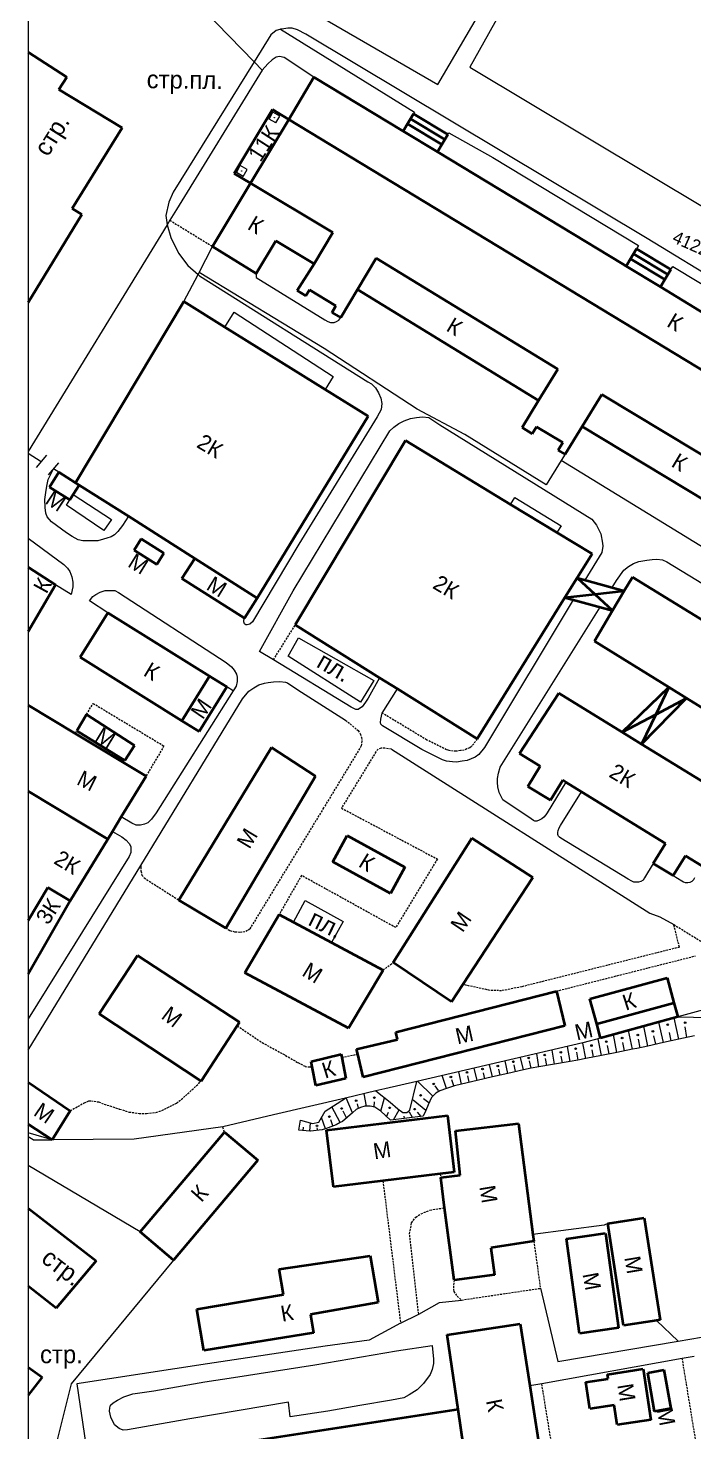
# Model space of a CAD drawing. Extents: x 1000 to 4000, y -5000 to -1000.
# Drawn here: x 2000 to 2168, y -1541.1 to -1187.3 of the extents above; entities that cross this region are included whole.
import ezdxf
from ezdxf.enums import TextEntityAlignment as Align

# ---------------------------------------------------------------- set-up
doc = ezdxf.new("R2010")
doc.units = 0
doc.header["$MEASUREMENT"] = 0
doc.linetypes.add('DASHED', pattern=[0.75, 0.5, -0.25])
for name, color, linetype in [('1', 7, 'CONTINUOUS'), ('11', 7, 'CONTINUOUS'), ('13', 7, 'CONTINUOUS'), ('17', 7, 'CONTINUOUS'), ('2', 7, 'CONTINUOUS'), ('24', 7, 'CONTINUOUS'), ('37', 7, 'CONTINUOUS'), ('40', 7, 'CONTINUOUS'), ('6', 7, 'CONTINUOUS'), ('7', 7, 'CONTINUOUS'), ('CONSTRUCTION_CLASS', 7, 'CONTINUOUS')]:
    doc.layers.add(name, color=color, linetype=linetype)
doc.styles.get("Standard").update_dxf_attribs({"font": 'txt', "height": 0.2})

msp = doc.modelspace()

# ---------------------------------------------------------------- linework, layer by layer
at = {"layer": '1', "color": 253, "linetype": 'Continuous', "lineweight": 0}
msp.add_line((2000, -1000), (2000, -2000), dxfattribs=at)
at = {"layer": '11', "color": 253, "linetype": 'Continuous', "lineweight": 0}
for p, q in [((2039.45, -1177.71), (2057.03, -1195.76)), ((2057.03, -1195.76), (2059.05, -1197.84)), ((2059.05, -1197.84), (2037.46, -1232.98)), ((2037.46, -1232.98), (2035.79, -1235.7)), ((2035.09, -1236.85), (2000, -1293.97)), ((2035.79, -1235.7), (2035.09, -1236.85)), ((2043.16, -1248.88), (2046.57, -1242.32)), ((2042.9, -1249.38), (2043.16, -1248.88)), ((2074.71, -1268), (2043.16, -1248.88)), ((2039.34, -1256.22), (2042.9, -1249.38)), ((2098.14, -1283.35), (2074.71, -1268)), ((2110.22, -1289.71), (2098.14, -1283.35)), ((2130.7, -1302.39), (2110.22, -1289.71)), ((2000, -1294.44), (2003.34, -1296.5)), ((2004.62, -1294.96), (2002.06, -1298.03)), ((2135.51, -1294.68), (2134.53, -1296.26)), ((2007.66, -1296.82), (2005.1, -1299.9)), ((2007.74, -1299.2), (2006.38, -1298.36)), ((2134.53, -1296.26), (2130.7, -1302.39)), ((2175.6, -1433.32), (2163.94, -1436.52)), ((2140.01, -1443.08), (2098.12, -1452.77)), ((2144.45, -1441.86), (2140.01, -1443.08)), ((2098.12, -1452.77), (2090.03, -1454.64)), ((2080.09, -1456.97), (2061.93, -1461.22)), ((2087.76, -1455.17), (2080.09, -1456.97)), ((2090.03, -1454.64), (2087.76, -1455.17)), ((2061.93, -1461.22), (2049.13, -1464.26)), ((2049.13, -1464.26), (2026.81, -1467.36)), ((2006.11, -1467.5), (2000, -1465.71)), ((2026.81, -1467.36), (2006.11, -1467.5)), ((2145.39, -1488.99), (2127.38, -1491.35)), ((2146.24, -1488.59), (2145.39, -1488.99)), ((2036.69, -1497.8), (2010.84, -1528.99)), ((2010.84, -1528.99), (2005.91, -1548.88))]:
    msp.add_line(p, q, dxfattribs=at)
msp.add_point((2080.09, -1456.97), dxfattribs=at)
at = {"layer": '13', "color": 253, "linetype": 'Continuous', "lineweight": 40}
for p, q in [((2000, -1193.35), (2009.75, -1199.66)), ((2009.75, -1199.66), (2007.79, -1202.76)), ((2007.79, -1202.76), (2023.71, -1212.44)), ((2065.76, -1210.29), (2072.14, -1199.65)), ((2072.14, -1199.65), (2094.62, -1213.24)), ((2052.02, -1223.91), (2061.66, -1207.83)), ((2061.66, -1207.83), (2065.76, -1210.29)), ((2095.73, -1211.4), (2096.49, -1210.15)), ((2096.49, -1210.15), (2097.24, -1208.9)), ((2096.49, -1210.15), (2105.13, -1215.37)), ((2097.24, -1208.9), (2105.88, -1214.12)), ((2023.71, -1212.44), (2011.17, -1232.72)), ((2056.12, -1226.37), (2065.76, -1210.29)), ((2065.76, -1210.29), (2400.22, -1412.92)), ((2094.62, -1213.24), (2095.73, -1211.4)), ((2094.62, -1213.24), (2103.26, -1218.46)), ((2095.73, -1211.4), (2104.38, -1216.62)), ((2104.38, -1216.62), (2103.26, -1218.46)), ((2105.13, -1215.37), (2104.38, -1216.62)), ((2105.88, -1214.12), (2105.13, -1215.37)), ((2103.26, -1218.46), (2149.95, -1246.66)), ((2056.12, -1226.37), (2052.02, -1223.91)), ((2046.57, -1242.32), (2056.12, -1226.37)), ((2056.12, -1226.37), (2076.89, -1238.81)), ((2013.59, -1234.24), (2000, -1256.42)), ((2011.17, -1232.72), (2013.59, -1234.24)), ((2062.51, -1240.87), (2057.58, -1249.11)), ((2072.15, -1246.71), (2062.51, -1240.87)), ((2076.89, -1238.81), (2072.15, -1246.71)), ((2057.58, -1249.11), (2046.57, -1242.32)), ((2083.12, -1253.14), (2087.84, -1245.26)), ((2087.84, -1245.26), (2133.62, -1273.28)), ((2150.92, -1247.25), (2152.03, -1245.41)), ((2152.03, -1245.41), (2152.79, -1244.17)), ((2152.03, -1245.41), (2160.68, -1250.64)), ((2152.79, -1244.17), (2153.54, -1242.92)), ((2152.79, -1244.17), (2161.43, -1249.39)), ((2153.54, -1242.92), (2162.18, -1248.14)), ((2067.93, -1253.45), (2072.15, -1246.71)), ((2149.95, -1246.66), (2150.92, -1247.25)), ((2150.92, -1247.25), (2159.54, -1252.52)), ((2162.18, -1248.14), (2161.43, -1249.39)), ((2160.68, -1250.64), (2159.54, -1252.52)), ((2159.54, -1252.52), (2209.55, -1283.07)), ((2161.43, -1249.39), (2160.68, -1250.64)), ((2070.11, -1254.75), (2067.93, -1253.45)), ((2071.03, -1253.27), (2070.11, -1254.75)), ((2077.64, -1257.3), (2071.03, -1253.27)), ((2083.12, -1253.14), (2078.88, -1260.26)), ((2128.82, -1281.12), (2083.12, -1253.14)), ((2011.96, -1301.87), (2039.34, -1256.22)), ((2039.34, -1256.22), (2049.66, -1262.62)), ((2076.7, -1258.95), (2077.64, -1257.3)), ((2078.88, -1260.26), (2076.7, -1258.95)), ((2049.66, -1262.62), (2075, -1278.33)), ((2133.62, -1273.28), (2128.82, -1281.12)), ((2075, -1278.33), (2085.85, -1285.05)), ((2139.81, -1287.69), (2144.75, -1279.6)), ((2144.75, -1279.6), (2190.53, -1307.22)), ((2124.66, -1287.91), (2128.82, -1281.12)), ((2085.85, -1285.05), (2057.81, -1330.93)), ((2127.19, -1289.52), (2124.66, -1287.91)), ((2128.28, -1287.78), (2127.19, -1289.52)), ((2134.91, -1291.71), (2128.28, -1287.78)), ((2139.81, -1287.69), (2135.51, -1294.68)), ((2185.63, -1315.34), (2139.81, -1287.69)), ((2067.43, -1337.71), (2095.25, -1291.22)), ((2095.25, -1291.22), (2121.76, -1307.32)), ((2133.78, -1293.65), (2134.91, -1291.71)), ((2135.51, -1294.68), (2133.78, -1293.65)), ((2005.37, -1302.95), (2007.74, -1299.2)), ((2007.74, -1299.2), (2011.96, -1301.87)), ((2012.91, -1302.47), (2011.96, -1301.87)), ((2010.53, -1306.22), (2005.37, -1302.95)), ((2011.41, -1304.84), (2010.53, -1306.22)), ((2012.91, -1302.47), (2011.41, -1304.84)), ((2025.32, -1310.34), (2012.91, -1302.47)), ((2121.76, -1307.32), (2133.43, -1314.41)), ((2042.05, -1320.94), (2025.32, -1310.34)), ((2026.74, -1318.9), (2028.57, -1316.01)), ((2028.57, -1316.01), (2034.28, -1319.62)), ((2133.43, -1314.41), (2142.29, -1319.79)), ((2032.45, -1322.51), (2026.74, -1318.9)), ((2034.28, -1319.62), (2032.45, -1322.51)), ((2142.29, -1319.79), (2138.5, -1325.88)), ((2000, -1323.14), (2006.91, -1327.58)), ((2042.05, -1320.94), (2038.82, -1326.04)), ((2057.81, -1330.93), (2042.05, -1320.94)), ((2038.82, -1326.04), (2054.57, -1336.04)), ((2138.5, -1325.88), (2135.45, -1330.8)), ((2138.5, -1325.88), (2142.96, -1329.95)), ((2138.5, -1325.88), (2150.4, -1329.11)), ((2150.4, -1329.11), (2152.46, -1325.64)), ((2152.46, -1325.64), (2189.69, -1348.57)), ((2006.91, -1327.58), (2000, -1339.36)), ((2135.45, -1330.8), (2142.96, -1329.95)), ((2142.96, -1329.95), (2150.4, -1329.11)), ((2142.96, -1329.95), (2147.47, -1334.06)), ((2147.47, -1334.06), (2150.4, -1329.11)), ((2054.57, -1336.04), (2057.81, -1330.93)), ((2135.45, -1330.8), (2113.27, -1366.46)), ((2135.45, -1330.8), (2147.47, -1334.06)), ((2142.89, -1341.81), (2147.47, -1334.06)), ((2013.17, -1345.87), (2020.17, -1334.65)), ((2020.17, -1334.65), (2045.82, -1350.64)), ((2088.63, -1351.01), (2067.43, -1337.71)), ((2161.66, -1353.42), (2142.89, -1341.81)), ((2038.82, -1361.87), (2013.17, -1345.87)), ((2045.82, -1350.64), (2038.82, -1361.87)), ((2050.18, -1353.36), (2045.82, -1350.64)), ((2093.18, -1353.86), (2088.63, -1351.01)), ((2043.18, -1364.58), (2050.18, -1353.36)), ((2113.27, -1366.46), (2093.18, -1353.86)), ((2123.98, -1370.13), (2133.9, -1354.89)), ((2133.9, -1354.89), (2149.92, -1364.73)), ((2149.92, -1364.73), (2161.66, -1353.42)), ((2161.66, -1353.42), (2158.41, -1360.25)), ((2166.1, -1356.17), (2161.66, -1353.42)), ((2011.92, -1365.07), (2000, -1357.9)), ((2154.8, -1367.73), (2166.1, -1356.17)), ((2158.41, -1360.25), (2166.1, -1356.17)), ((2188.94, -1370.3), (2166.1, -1356.17)), ((2012.33, -1364.4), (2014.74, -1360.27)), ((2014.74, -1360.27), (2026.87, -1368.12)), ((2043.18, -1364.58), (2038.82, -1361.87)), ((2149.92, -1364.73), (2158.41, -1360.25)), ((2158.41, -1360.25), (2154.8, -1367.73)), ((2029.78, -1375.81), (2011.92, -1365.07)), ((2024.41, -1371.92), (2012.33, -1364.4)), ((2149.92, -1364.73), (2154.8, -1367.73)), ((2026.87, -1368.12), (2024.41, -1371.92)), ((2038.06, -1407.09), (2061.42, -1368.64)), ((2061.42, -1368.64), (2072.53, -1375.81)), ((2154.8, -1367.73), (2179.58, -1382.95)), ((2129.2, -1373.33), (2123.98, -1370.13)), ((2023.51, -1386.11), (2029.78, -1375.81)), ((2072.53, -1375.81), (2049.88, -1414.14)), ((2126.07, -1378.4), (2129.2, -1373.33)), ((2020.1, -1391.72), (2000, -1379.62)), ((2131.78, -1381.91), (2126.07, -1378.4)), ((2134.9, -1376.85), (2131.78, -1381.91)), ((2135.68, -1377.33), (2134.9, -1376.85)), ((2139.62, -1379.75), (2135.68, -1377.33)), ((2160.83, -1392.8), (2139.62, -1379.75)), ((2021.29, -1389.76), (2023.51, -1386.11)), ((2020.1, -1391.72), (2021.29, -1389.76)), ((2010.62, -1407.3), (2020.1, -1391.72)), ((2076.9, -1397.39), (2080.51, -1390.82)), ((2080.51, -1390.82), (2095.06, -1398.8)), ((2092.09, -1422.79), (2111.98, -1391.44)), ((2111.98, -1391.44), (2127.35, -1401.38)), ((2157.74, -1397.82), (2160.83, -1392.8)), ((2091.45, -1405.38), (2076.9, -1397.39)), ((2165.85, -1395.89), (2162.76, -1400.91)), ((2170.03, -1398.46), (2165.85, -1395.89)), ((2095.06, -1398.8), (2091.45, -1405.38)), ((2162.76, -1400.91), (2157.74, -1397.82)), ((2004.98, -1403.91), (2000, -1412.19)), ((2004.98, -1403.91), (2010.62, -1407.3)), ((2127.35, -1401.38), (2109.66, -1428.36)), ((2010.62, -1407.3), (2000, -1425.77)), ((2049.88, -1414.14), (2038.06, -1407.09)), ((2054.7, -1425.4), (2063.37, -1410.67)), ((2063.37, -1410.67), (2066.98, -1412.61)), ((2066.98, -1412.61), (2076.59, -1417.78)), ((2076.59, -1417.78), (2089.57, -1424.75)), ((2017.92, -1435.71), (2027.63, -1421.02)), ((2027.63, -1421.02), (2053.38, -1437.85)), ((2080.82, -1439.37), (2054.7, -1425.4)), ((2089.57, -1424.75), (2080.82, -1439.37)), ((2106.83, -1432.68), (2092.09, -1422.79)), ((2109.66, -1428.36), (2106.83, -1432.68)), ((2141.74, -1431.99), (2161.23, -1426.65)), ((2161.23, -1426.65), (2162.95, -1432.93)), ((2092.77, -1440.37), (2133.31, -1430.01)), ((2133.31, -1430.01), (2135.4, -1438.79)), ((2143.46, -1438.27), (2141.74, -1431.99)), ((2143.46, -1438.27), (2162.95, -1432.93)), ((2162.95, -1432.93), (2163.94, -1436.52)), ((2043.66, -1452.72), (2017.92, -1435.71)), ((2163.94, -1436.52), (2144.45, -1441.86)), ((2052.78, -1438.76), (2043.66, -1452.72)), ((2053.38, -1437.85), (2052.78, -1438.76)), ((2135.4, -1438.79), (2084.57, -1451.74)), ((2144.45, -1441.86), (2143.46, -1438.27)), ((2082.9, -1444.67), (2093.19, -1442.21)), ((2093.19, -1442.21), (2092.77, -1440.37)), ((2071.39, -1447.74), (2078.99, -1445.92)), ((2078.99, -1445.92), (2079.14, -1446.72)), ((2079.14, -1446.72), (2080.2, -1452.04)), ((2083.2, -1445.91), (2082.9, -1444.67)), ((2084.57, -1451.74), (2083.2, -1445.91)), ((2071.68, -1449.13), (2071.39, -1447.74)), ((2072.64, -1453.82), (2071.68, -1449.13)), ((2000, -1452.99), (2010.63, -1460.16)), ((2080.2, -1452.04), (2072.64, -1453.82)), ((2010.63, -1460.16), (2006.11, -1467.5)), ((2075.3, -1465.06), (2105.79, -1461.34)), ((2105.79, -1461.34), (2107.54, -1475.68)), ((2006.11, -1467.5), (2000, -1463.55)), ((2107.82, -1465.26), (2123.71, -1463.37)), ((2123.71, -1463.37), (2127.38, -1491.35)), ((2028.28, -1490.69), (2049.53, -1465.54)), ((2049.53, -1465.54), (2057.94, -1472.64)), ((2077.05, -1479.39), (2075.3, -1465.06)), ((2109.06, -1476.37), (2107.82, -1465.26)), ((2057.94, -1472.64), (2036.69, -1497.8)), ((2089.53, -1477.87), (2077.05, -1479.39)), ((2104, -1476.11), (2089.53, -1477.87)), ((2107.54, -1475.68), (2104, -1476.11)), ((2104.11, -1477.02), (2109.06, -1476.37)), ((2105.1, -1484.61), (2104.11, -1477.02)), ((2107.5, -1502.9), (2105.1, -1484.61)), ((2146.24, -1488.59), (2155.45, -1487.17)), ((2150.23, -1514.32), (2146.24, -1488.59)), ((2155.45, -1487.17), (2159.46, -1512.88)), ((2036.69, -1497.8), (2028.28, -1490.69)), ((2127.6, -1493.04), (2116.77, -1494.69)), ((2127.38, -1491.35), (2127.6, -1493.04)), ((2135.83, -1492.43), (2145.66, -1491.06)), ((2139.16, -1516.3), (2135.83, -1492.43)), ((2145.66, -1491.06), (2149, -1514.93)), ((2063.35, -1500.07), (2086.32, -1496.71)), ((2086.32, -1496.71), (2088.35, -1508.53)), ((2116.77, -1494.69), (2117.69, -1501.56)), ((2064.48, -1506.5), (2063.35, -1500.07)), ((2117.69, -1501.56), (2107.5, -1502.9)), ((2042.61, -1510.19), (2064.48, -1506.5)), ((2044.36, -1520.61), (2042.61, -1510.19)), ((2088.35, -1508.53), (2071.22, -1511.53)), ((2071.22, -1511.53), (2072.03, -1516.17)), ((2105.77, -1516.63), (2124.12, -1513.88)), ((2124.12, -1513.88), (2126.56, -1529.46)), ((2158.55, -1513.02), (2150.23, -1514.32)), ((2159.46, -1512.88), (2158.55, -1513.02)), ((2072.03, -1516.17), (2044.36, -1520.61)), ((2108.53, -1535.52), (2105.77, -1516.63)), ((2149, -1514.93), (2139.16, -1516.3)), ((2140.75, -1528.59), (2146.34, -1527.74)), ((2141.76, -1535.29), (2140.75, -1528.59)), ((2146.21, -1526.66), (2155.2, -1525.27)), ((2146.34, -1527.74), (2146.21, -1526.66)), ((2155.2, -1525.27), (2157.11, -1538.1)), ((2156.37, -1526.24), (2160.43, -1525.52)), ((2158.09, -1535.95), (2156.37, -1526.24)), ((2160.43, -1525.52), (2162.15, -1535.23)), ((2126.56, -1529.46), (2130.6, -1555.2)), ((2108.53, -1535.52), (2030.91, -1547.41)), ((2110.55, -1549.32), (2108.53, -1535.52)), ((2147.91, -1534.36), (2141.76, -1535.29)), ((2148.67, -1539.37), (2147.91, -1534.36)), ((2162.15, -1535.23), (2158.09, -1535.95)), ((2157.11, -1538.1), (2148.67, -1539.37))]:
    msp.add_line(p, q, dxfattribs=at)
at = {"layer": '24', "color": 253, "linetype": 'Continuous', "lineweight": 0}
for p, q in [((2103.38, -1201.48), (2120.08, -1173.02)), ((2124.42, -1173.87), (2111.44, -1197.16)), ((2069.07, -1181.63), (2103.38, -1201.48)), ((2061.27, -1188.93), (2057.03, -1195.76)), ((2062.6, -1187.87), (2061.27, -1188.93)), ((2063.52, -1187.59), (2062.6, -1187.87)), ((2063.7, -1187.57), (2063.52, -1187.59)), ((2064.53, -1187.45), (2063.7, -1187.57)), ((2063.7, -1187.57), (2097.49, -1208.49)), ((2065.55, -1187.32), (2064.53, -1187.45)), ((2066.65, -1187.32), (2065.55, -1187.32)), ((2067.99, -1187.68), (2066.65, -1187.32)), ((2070.05, -1188.79), (2067.99, -1187.68)), ((2156.18, -1240.27), (2070.05, -1188.79)), ((2057.03, -1195.76), (2036.62, -1228.64)), ((2061.6, -1195.23), (2060.53, -1196.31)), ((2062.62, -1194.58), (2061.6, -1195.23)), ((2063.45, -1194.46), (2062.62, -1194.58)), ((2064.58, -1194.7), (2063.45, -1194.46)), ((2072.14, -1199.65), (2064.58, -1194.7)), ((2060.53, -1196.31), (2059.05, -1197.84)), ((2111.44, -1197.16), (2171.38, -1233)), ((2097.49, -1208.49), (2097.24, -1208.9)), ((2105.88, -1214.12), (2106.15, -1213.68)), ((2106.15, -1213.68), (2117.28, -1219.91)), ((2117.28, -1219.91), (2154.04, -1242.11)), ((2035.56, -1231.12), (2034.78, -1234.5)), ((2036.62, -1228.64), (2035.56, -1231.12)), ((2034.78, -1234.5), (2035.09, -1236.85)), ((2035.09, -1236.85), (2036.01, -1240.04)), ((2036.01, -1240.04), (2037.95, -1244.03)), ((2264.83, -1306.66), (2156.18, -1240.27)), ((2037.95, -1244.03), (2040.32, -1247.12)), ((2154.04, -1242.11), (2153.54, -1242.92)), ((2040.32, -1247.12), (2042.9, -1249.38)), ((2057.58, -1249.11), (2057.53, -1250.13)), ((2162.18, -1248.14), (2162.67, -1247.33)), ((2162.67, -1247.33), (2196.99, -1268.06)), ((2042.9, -1249.38), (2043.24, -1249.68)), ((2043.24, -1249.68), (2085.72, -1276.43)), ((2057.53, -1250.13), (2074.9, -1260.81)), ((2049.66, -1262.62), (2051.96, -1258.91)), ((2051.96, -1258.91), (2077.01, -1275.08)), ((2074.9, -1260.81), (2075.66, -1261.19)), ((2075.66, -1261.19), (2076.29, -1261.47)), ((2076.29, -1261.47), (2076.65, -1261.51)), ((2076.65, -1261.51), (2077.2, -1261.47)), ((2077.2, -1261.47), (2077.81, -1261.25)), ((2077.81, -1261.25), (2078.38, -1260.86)), ((2078.38, -1260.86), (2078.88, -1260.26)), ((2077.01, -1275.08), (2075, -1278.33)), ((2085.72, -1276.43), (2086.64, -1276.94)), ((2086.64, -1276.94), (2087.67, -1277.95)), ((2087.67, -1277.95), (2088.45, -1279.21)), ((2088.45, -1279.21), (2088.99, -1280.55)), ((2088.99, -1280.55), (2089.24, -1281.94)), ((2089.09, -1283.39), (2088.08, -1285.24)), ((2089.24, -1281.94), (2089.09, -1283.39)), ((2088.08, -1285.24), (2068.33, -1317.35)), ((2091.28, -1288.78), (2092.3, -1287.88)), ((2092.3, -1287.88), (2093.58, -1286.95)), ((2093.58, -1286.95), (2094.9, -1286.26)), ((2094.9, -1286.26), (2096.48, -1285.67)), ((2096.48, -1285.67), (2098.01, -1285.41)), ((2098.01, -1285.41), (2099.55, -1285.28)), ((2099.55, -1285.28), (2101.08, -1285.45)), ((2101.08, -1285.45), (2103.91, -1287.24)), ((2103.91, -1287.24), (2103.92, -1287.26)), ((2103.92, -1287.26), (2142.26, -1311.04)), ((2066.88, -1329.13), (2091.28, -1288.78)), ((2005.08, -1301.09), (2006.38, -1298.36)), ((2197.97, -1335.13), (2134.53, -1296.26)), ((2004.74, -1302.71), (2005.08, -1301.09)), ((2004.21, -1306.06), (2004.47, -1304.32)), ((2004.47, -1304.32), (2004.74, -1302.71)), ((2011.41, -1304.84), (2021.03, -1311.1)), ((2121.76, -1307.32), (2122.79, -1305.61)), ((2122.79, -1305.61), (2134.47, -1312.7)), ((2004.3, -1308.1), (2004.21, -1306.06)), ((2004.51, -1309.53), (2004.3, -1308.1)), ((2009.69, -1307.52), (2010.53, -1306.22)), ((2019.14, -1313.95), (2009.69, -1307.52)), ((2004.83, -1310.46), (2004.51, -1309.53)), ((2005.88, -1311.69), (2004.83, -1310.46)), ((2009.73, -1314.49), (2005.88, -1311.69)), ((2021.03, -1311.1), (2019.14, -1313.95)), ((2023.86, -1312.65), (2022.62, -1314.2)), ((2025.32, -1310.34), (2023.86, -1312.65)), ((2134.47, -1312.7), (2133.43, -1314.41)), ((2142.26, -1311.04), (2143.42, -1312.55)), ((2143.42, -1312.55), (2144.48, -1314.73)), ((2000, -1315.81), (2009, -1322.44)), ((2011.11, -1315.39), (2009.73, -1314.49)), ((2012.64, -1316.26), (2011.11, -1315.39)), ((2013.81, -1316.54), (2012.64, -1316.26)), ((2019.05, -1316.11), (2017.62, -1316.49)), ((2019.85, -1315.88), (2019.05, -1316.11)), ((2020.96, -1315.54), (2019.85, -1315.88)), ((2021.77, -1314.98), (2020.96, -1315.54)), ((2022.62, -1314.2), (2021.77, -1314.98)), ((2144.48, -1314.73), (2144.94, -1317.1)), ((2015.29, -1316.49), (2013.81, -1316.54)), ((2017.62, -1316.49), (2015.29, -1316.49)), ((2068.33, -1317.35), (2056.66, -1336.97)), ((2144.72, -1319.42), (2140.51, -1326.43)), ((2145, -1317.84), (2144.72, -1319.42)), ((2144.94, -1317.1), (2145, -1317.84)), ((2009, -1322.44), (2009.94, -1323.42)), ((2009.94, -1323.42), (2010.51, -1324.24)), ((2150.35, -1323.9), (2151.52, -1322.97)), ((2151.52, -1322.97), (2152.77, -1322.19)), ((2152.77, -1322.19), (2154.11, -1321.72)), ((2154.11, -1321.72), (2156.14, -1321.4)), ((2156.14, -1321.4), (2157.48, -1321.26)), ((2157.48, -1321.26), (2158.67, -1321.11)), ((2158.67, -1321.11), (2160.04, -1321.28)), ((2160.04, -1321.28), (2161.15, -1321.81)), ((2161.15, -1321.81), (2193.91, -1341.72)), ((2010.51, -1324.24), (2011.06, -1325.62)), ((2011.06, -1325.62), (2011.31, -1326.9)), ((2011.31, -1326.9), (2011.31, -1328.07)), ((2147.37, -1328.29), (2148.5, -1326.49)), ((2148.5, -1326.49), (2150.35, -1323.9)), ((2010.86, -1330.02), (2006.91, -1327.58)), ((2011.31, -1328.07), (2010.86, -1330.02)), ((2016.37, -1330.55), (2017.12, -1330.05)), ((2017.12, -1330.05), (2018.22, -1329.45)), ((2018.22, -1329.45), (2019.42, -1329.05)), ((2019.42, -1329.05), (2020.62, -1329.05)), ((2020.62, -1329.05), (2021.87, -1329.05)), ((2021.87, -1329.05), (2022.82, -1329.5)), ((2022.82, -1329.5), (2049.99, -1347.2)), ((2058.42, -1344.38), (2066.88, -1329.13)), ((2015.52, -1331.65), (2016.37, -1330.55)), ((2020.17, -1334.65), (2015.52, -1331.65)), ((2137.53, -1331.37), (2115.13, -1368.63)), ((2119.14, -1373.59), (2144.31, -1333.2)), ((2054.46, -1336.96), (2054.48, -1336.55)), ((2054.5, -1337.19), (2054.46, -1336.96)), ((2054.48, -1336.55), (2054.57, -1336.04)), ((2054.62, -1337.42), (2054.5, -1337.19)), ((2054.71, -1337.56), (2054.62, -1337.42)), ((2054.93, -1337.67), (2054.71, -1337.56)), ((2055.99, -1337.48), (2055.6, -1337.64)), ((2056.66, -1336.97), (2055.99, -1337.48)), ((2055.31, -1337.7), (2054.93, -1337.67)), ((2055.6, -1337.64), (2055.31, -1337.7)), ((2061.91, -1346.51), (2058.42, -1344.38)), ((2049.99, -1347.2), (2051.34, -1348.31)), ((2081.53, -1358.45), (2061.91, -1346.51)), ((2051.34, -1348.31), (2052.04, -1349.14)), ((2052.04, -1349.14), (2052.57, -1350.14)), ((2052.57, -1350.14), (2052.77, -1350.89)), ((2052.77, -1350.89), (2052.74, -1351.99)), ((2088.63, -1351.01), (2085.81, -1356.21)), ((2051.78, -1354.36), (2032.29, -1385.1)), ((2051.78, -1354.36), (2050.18, -1353.36)), ((2051.94, -1354.09), (2051.78, -1354.36)), ((2052.52, -1353.17), (2051.94, -1354.09)), ((2052.74, -1351.99), (2052.52, -1353.17)), ((2054.11, -1356.38), (2055.7, -1354.41)), ((2055.7, -1354.41), (2056.95, -1353.54)), ((2056.95, -1353.54), (2058.19, -1352.82)), ((2058.19, -1352.82), (2059.64, -1352.39)), ((2059.64, -1352.39), (2060.6, -1352.24)), ((2060.6, -1352.24), (2061.89, -1352.05)), ((2061.89, -1352.05), (2063.53, -1352)), ((2063.53, -1352), (2064.97, -1352.15)), ((2064.97, -1352.15), (2065.49, -1352.33)), ((2065.49, -1352.33), (2068.03, -1354.11)), ((2068.03, -1354.11), (2080.1, -1361.72)), ((2089.32, -1359.92), (2093.18, -1353.86)), ((2028.46, -1398.32), (2054.11, -1356.38)), ((2082.22, -1358.82), (2081.53, -1358.45)), ((2082.68, -1359.03), (2082.22, -1358.82)), ((2083.66, -1358.82), (2083.26, -1359.03)), ((2084.3, -1358.34), (2083.66, -1358.82)), ((2085.12, -1357.22), (2084.3, -1358.34)), ((2085.81, -1356.21), (2085.12, -1357.22)), ((2083.26, -1359.03), (2082.68, -1359.03)), ((2088.92, -1362.27), (2089.01, -1361.49)), ((2089.01, -1362.71), (2088.92, -1362.27)), ((2089.01, -1361.49), (2089.32, -1359.92)), ((2089.45, -1363.15), (2089.01, -1362.71)), ((2099.32, -1369.09), (2089.45, -1363.15)), ((2091.68, -1369.05), (2156.86, -1410.36)), ((2104.56, -1371.69), (2099.32, -1369.09)), ((2115.13, -1368.63), (2113.71, -1370.37)), ((2105.61, -1372.03), (2104.56, -1371.69)), ((2107.05, -1372.23), (2105.61, -1372.03)), ((2108.12, -1372.28), (2107.05, -1372.23)), ((2109.5, -1372.07), (2108.12, -1372.28)), ((2110.82, -1371.9), (2109.5, -1372.07)), ((2111.82, -1371.45), (2110.82, -1371.9)), ((2112.78, -1371.03), (2111.82, -1371.45)), ((2113.71, -1370.37), (2112.78, -1371.03)), ((2118.41, -1376.43), (2118.69, -1375.1)), ((2118.41, -1377.4), (2118.41, -1376.43)), ((2118.69, -1375.1), (2119.14, -1373.59)), ((2118.5, -1378.55), (2118.41, -1377.4)), ((2118.89, -1379.99), (2118.5, -1378.55)), ((2119.63, -1381.48), (2118.89, -1379.99)), ((2135.68, -1377.33), (2130.98, -1385.05)), ((2134.33, -1388.31), (2139.62, -1379.75)), ((2119.78, -1381.81), (2119.63, -1381.48)), ((2126.95, -1386.63), (2119.78, -1381.81)), ((2026.21, -1387.7), (2023.51, -1386.11)), ((2031.11, -1386.65), (2030.21, -1387.6)), ((2032.29, -1385.1), (2031.11, -1386.65)), ((2127.5, -1386.98), (2126.95, -1386.63)), ((2127.85, -1387.15), (2127.5, -1386.98)), ((2128.13, -1387.19), (2127.85, -1387.15)), ((2128.98, -1386.92), (2128.37, -1387.17)), ((2129.66, -1386.57), (2128.98, -1386.92)), ((2130.16, -1386.14), (2129.66, -1386.57)), ((2130.65, -1385.57), (2130.16, -1386.14)), ((2130.98, -1385.05), (2130.65, -1385.57)), ((2021.29, -1389.76), (2023.67, -1391.15)), ((2027.31, -1388.15), (2026.21, -1387.7)), ((2028.41, -1388.15), (2027.31, -1388.15)), ((2029.36, -1387.95), (2028.41, -1388.15)), ((2030.21, -1387.6), (2029.36, -1387.95)), ((2128.37, -1387.17), (2128.13, -1387.19)), ((2133.62, -1390), (2133.74, -1389.51)), ((2133.67, -1390.57), (2133.62, -1390)), ((2133.73, -1390.77), (2133.67, -1390.57)), ((2133.74, -1389.51), (2134.01, -1388.83)), ((2134.01, -1388.83), (2134.33, -1388.31)), ((2023.67, -1391.15), (2024.72, -1391.95)), ((2024.72, -1391.95), (2025.47, -1392.8)), ((2025.47, -1392.8), (2025.92, -1393.55)), ((2025.92, -1393.55), (2025.92, -1394.3)), ((2133.86, -1390.95), (2133.73, -1390.77)), ((2134.06, -1391.2), (2133.86, -1390.95)), ((2134.41, -1391.43), (2134.06, -1391.2)), ((2151.44, -1401.81), (2134.41, -1391.43)), ((2025.52, -1396.06), (2000, -1436.97)), ((2025.92, -1395.1), (2025.52, -1396.06)), ((2025.92, -1394.3), (2025.92, -1395.1)), ((2000, -1444.87), (2028.46, -1398.32)), ((2157.74, -1397.82), (2155.54, -1401.45)), ((2162.76, -1400.91), (2164.93, -1402.26)), ((2152.33, -1402.31), (2151.44, -1401.81)), ((2152.86, -1402.56), (2152.33, -1402.31)), ((2153.35, -1402.58), (2152.86, -1402.56)), ((2153.98, -1402.56), (2153.35, -1402.58)), ((2154.6, -1402.39), (2153.98, -1402.56)), ((2155.15, -1402.03), (2154.6, -1402.39)), ((2155.54, -1401.45), (2155.15, -1402.03)), ((2164.93, -1402.26), (2165.39, -1402.48)), ((2165.39, -1402.48), (2165.82, -1402.65)), ((2165.82, -1402.65), (2166.45, -1402.65)), ((2166.45, -1402.65), (2167.06, -1402.52)), ((2167.06, -1402.52), (2167.56, -1402.3)), ((2167.56, -1402.3), (2167.96, -1401.89)), ((2167.96, -1401.89), (2168.2, -1401.42)), ((2156.86, -1410.36), (2159.36, -1411.32)), ((2159.36, -1411.32), (2162.91, -1413.23)), ((2001.33, -1467.54), (2000, -1466.75)), ((2001.33, -1467.54), (2006.11, -1467.5)), ((2028.28, -1490.69), (2000, -1473.94)), ((2129.25, -1504.93), (2133.63, -1523.39)), ((2098.55, -1511.41), (2103.78, -1508.54)), ((2103.78, -1508.54), (2109.37, -1507.88)), ((2093.97, -1513.68), (2086.02, -1518.01)), ((2093.97, -1513.68), (2098.55, -1511.41)), ((2086.02, -1518.01), (2074.93, -1519.53)), ((2163.99, -1518.25), (2182.85, -1515.06)), ((2074.93, -1519.53), (2045.3, -1523.99)), ((2072.38, -1524.2), (2092.98, -1520.68)), ((2092.98, -1520.68), (2101.95, -1519.35)), ((2101.95, -1519.35), (2102.12, -1521.07)), ((2102.12, -1521.07), (2102.3, -1522.71)), ((2133.63, -1523.39), (2163.99, -1518.25)), ((2045.3, -1523.99), (2012.28, -1529.04)), ((2051.87, -1527.42), (2072.38, -1524.2)), ((2102.3, -1523.91), (2101.95, -1525.42)), ((2102.3, -1522.71), (2102.3, -1523.91)), ((2129.6, -1528.92), (2165.06, -1522.57)), ((2165.06, -1522.57), (2168.06, -1522.04)), ((2031.73, -1530.77), (2044.64, -1528.5)), ((2044.64, -1528.5), (2051.87, -1527.42)), ((2101.44, -1526.65), (2099.8, -1528.89)), ((2101.95, -1525.42), (2101.44, -1526.65)), ((2012.28, -1529.04), (2018.75, -1571.83)), ((2024.17, -1532.28), (2026.45, -1531.55)), ((2026.45, -1531.55), (2031.73, -1530.77)), ((2096.15, -1531.77), (2094.78, -1532.55)), ((2098.13, -1530.48), (2096.15, -1531.77)), ((2099.8, -1528.89), (2098.13, -1530.48)), ((2126.56, -1529.46), (2129.6, -1528.92)), ((2020.56, -1535.89), (2020.6, -1535.07)), ((2020.6, -1535.07), (2020.82, -1534.38)), ((2020.82, -1534.38), (2021.51, -1533.78)), ((2021.51, -1533.78), (2022.54, -1533.1)), ((2022.54, -1533.1), (2024.17, -1532.28)), ((2065.67, -1533.66), (2040.82, -1537.87)), ((2066.14, -1537.36), (2065.67, -1533.66)), ((2083.71, -1534.43), (2075.64, -1535.89)), ((2091.73, -1533.11), (2083.71, -1534.43)), ((2094.78, -1532.55), (2091.73, -1533.11)), ((2020.86, -1537.4), (2020.56, -1535.89)), ((2021.8, -1539.37), (2020.86, -1537.4)), ((2040.82, -1537.87), (2025.11, -1540.61)), ((2075.64, -1535.89), (2066.14, -1537.36)), ((2023.01, -1540.31), (2021.8, -1539.37)), ((2024, -1540.7), (2023.01, -1540.31)), ((2025.11, -1540.61), (2024, -1540.7))]:
    msp.add_line(p, q, dxfattribs=at)
at = {"layer": '24', "color": 253, "linetype": 'DASHED', "lineweight": 0}
for p, q in [((2035.79, -1235.7), (2046.57, -1242.32)), ((2061.91, -1346.51), (2067.43, -1337.71)), ((2014.74, -1360.27), (2016.42, -1357.48)), ((2016.42, -1357.48), (2034.28, -1368.23)), ((2080.1, -1361.72), (2083.29, -1364.36)), ((2100.62, -1366.72), (2089.32, -1359.92)), ((2011.92, -1365.07), (2012.33, -1364.4)), ((2083.29, -1364.36), (2083.78, -1365.11)), ((2083.78, -1365.11), (2084.14, -1366.09)), ((2034.28, -1368.23), (2029.78, -1375.81)), ((2084.06, -1368.23), (2074.57, -1383.85)), ((2084.24, -1367.02), (2084.06, -1368.23)), ((2084.14, -1366.09), (2084.24, -1367.02)), ((2088.3, -1369.01), (2087.76, -1369.7)), ((2089.05, -1368.81), (2088.3, -1369.01)), ((2089.99, -1368.81), (2089.05, -1368.81)), ((2091.68, -1369.05), (2089.99, -1368.81)), ((2105.58, -1369.18), (2100.62, -1366.72)), ((2106.21, -1369.38), (2105.58, -1369.18)), ((2107.29, -1369.54), (2106.21, -1369.38)), ((2109.12, -1369.4), (2107.98, -1369.56)), ((2110.07, -1369.27), (2109.12, -1369.4)), ((2110.72, -1368.98), (2110.07, -1369.27)), ((2111.45, -1368.66), (2110.72, -1368.98)), ((2111.84, -1368.38), (2111.45, -1368.66)), ((2112.91, -1367.07), (2111.84, -1368.38)), ((2113.27, -1366.46), (2112.91, -1367.07)), ((2087.76, -1369.7), (2079.08, -1383.89)), ((2107.98, -1369.56), (2107.29, -1369.54)), ((2074.57, -1383.85), (2055.92, -1414.37)), ((2079.08, -1383.89), (2103.26, -1396.72)), ((2103.26, -1396.72), (2092.76, -1414.01)), ((2028.46, -1398.32), (2028.42, -1398.79)), ((2028.42, -1398.79), (2028.47, -1399.72)), ((2028.47, -1399.72), (2028.73, -1400.75)), ((2028.73, -1400.75), (2029.3, -1401.48)), ((2068.98, -1400.87), (2063.37, -1410.67)), ((2092.76, -1414.01), (2068.98, -1400.87)), ((2029.3, -1401.48), (2029.92, -1401.89)), ((2029.92, -1401.89), (2038.06, -1407.09)), ((2050.94, -1414.85), (2049.88, -1414.14)), ((2052.2, -1415.13), (2050.94, -1414.85)), ((2053.41, -1415.23), (2052.2, -1415.13)), ((2054.7, -1415.1), (2053.41, -1415.23)), ((2055.38, -1414.77), (2054.7, -1415.1)), ((2055.92, -1414.37), (2055.38, -1414.77)), ((2164.34, -1418.95), (2162.91, -1413.23)), ((2162.91, -1413.23), (2173.37, -1419.65)), ((2164.34, -1418.95), (2124.55, -1428.92)), ((2133.31, -1430.01), (2168.36, -1421.14)), ((2089.57, -1424.75), (2092.09, -1422.79)), ((2116.53, -1429.83), (2109.66, -1428.36)), ((2124.55, -1428.92), (2119.48, -1429.93)), ((2119.48, -1429.93), (2116.53, -1429.83)), ((2052.78, -1438.76), (2059.03, -1442.98)), ((2059.03, -1442.98), (2064.98, -1446.21)), ((2064.98, -1446.21), (2068.1, -1448.04)), ((2079.14, -1446.72), (2083.2, -1445.91)), ((2068.1, -1448.04), (2069.94, -1448.99)), ((2069.94, -1448.99), (2070.73, -1449.13)), ((2070.73, -1449.13), (2071.68, -1449.13)), ((2039.7, -1456.42), (2043.66, -1452.72)), ((2014.18, -1458.2), (2015.32, -1457.71)), ((2015.32, -1457.71), (2015.97, -1457.71)), ((2015.97, -1457.71), (2016.71, -1457.76)), ((2016.71, -1457.76), (2017.8, -1457.96)), ((2037.47, -1458.26), (2039.7, -1456.42)), ((2010.63, -1460.16), (2014.18, -1458.2)), ((2017.8, -1457.96), (2019.24, -1458.5)), ((2019.24, -1458.5), (2023.11, -1459.74)), ((2023.11, -1459.74), (2025.49, -1460.49)), ((2025.49, -1460.49), (2028.02, -1460.83)), ((2028.02, -1460.83), (2029.9, -1460.83)), ((2029.9, -1460.83), (2032.28, -1460.59)), ((2032.28, -1460.59), (2033.77, -1460.09)), ((2033.77, -1460.09), (2037.47, -1458.26)), ((2049.53, -1465.54), (2049.13, -1464.26)), ((2089.53, -1477.87), (2093.97, -1513.68)), ((2104, -1476.11), (2104.11, -1477.02)), ((2097.81, -1487.02), (2099.17, -1486.15)), ((2099.17, -1486.15), (2101.4, -1485.22)), ((2101.4, -1485.22), (2105.1, -1484.61)), ((2096.26, -1491.16), (2096.76, -1488.45)), ((2096.76, -1488.45), (2097.81, -1487.02)), ((2098.55, -1511.41), (2096.26, -1491.16)), ((2127.6, -1493.04), (2129.25, -1504.93)), ((2107.5, -1502.9), (2107.34, -1504.35)), ((2107.34, -1504.35), (2107.34, -1505.24)), ((2107.34, -1505.24), (2107.39, -1505.72)), ((2107.39, -1505.72), (2108.24, -1506.92)), ((2108.24, -1506.92), (2109.37, -1507.88)), ((2109.37, -1507.88), (2129.25, -1504.93)), ((2169.36, -1548.87), (2165.06, -1522.57)), ((2133.81, -1554.67), (2129.6, -1528.92))]:
    msp.add_line(p, q, dxfattribs=at)
at = {"layer": '37', "color": 253, "linetype": 'Continuous', "lineweight": 0}
for p, q in [((2163.94, -1436.52), (2178.25, -1436.85)), ((2152.48, -1444.68), (2151.53, -1439.92)), ((2156.4, -1443.86), (2155.32, -1438.88)), ((2160.31, -1443.01), (2159.18, -1437.82)), ((2164.22, -1442.16), (2163.05, -1436.76)), ((2166.17, -1441.74), (2165.81, -1439)), ((2140.72, -1447.03), (2139.93, -1443.1)), ((2144.64, -1446.25), (2143.8, -1442.04)), ((2146.6, -1445.86), (2146.18, -1443.76)), ((2148.56, -1445.47), (2147.67, -1440.98)), ((2150.52, -1445.08), (2150.1, -1442.96)), ((2154.45, -1444.29), (2154.02, -1442.14)), ((2160.31, -1443.01), (2156.4, -1443.86)), ((2158.35, -1443.43), (2157.89, -1441.27)), ((2164.22, -1442.16), (2160.31, -1443.01)), ((2162.26, -1442.59), (2161.8, -1440.45)), ((2168.1, -1441.33), (2164.22, -1442.16)), ((2124.97, -1449.87), (2124.25, -1446.72)), ((2128.89, -1449.09), (2128.34, -1445.78)), ((2130.87, -1448.76), (2130.57, -1447.02)), ((2132.84, -1448.42), (2132.24, -1444.88)), ((2134.81, -1448.09), (2134.53, -1446.45)), ((2136.78, -1447.76), (2136.14, -1443.97)), ((2138.76, -1447.42), (2138.42, -1445.44)), ((2140.72, -1447.03), (2138.74, -1447.43)), ((2144.64, -1446.25), (2140.72, -1447.03)), ((2142.68, -1446.64), (2142.31, -1444.79)), ((2148.56, -1445.47), (2144.64, -1446.25)), ((2152.48, -1444.68), (2148.56, -1445.47)), ((2153.57, -1444.47), (2152.48, -1444.68)), ((2156.4, -1443.86), (2153.57, -1444.47)), ((2109.38, -1453.46), (2108.66, -1450.33)), ((2113.28, -1452.56), (2112.56, -1449.43)), ((2115.23, -1452.11), (2114.88, -1450.59)), ((2117.18, -1451.66), (2116.46, -1448.53)), ((2121.07, -1450.77), (2117.18, -1451.66)), ((2119.13, -1451.22), (2118.78, -1449.72)), ((2121.07, -1450.77), (2120.35, -1447.63)), ((2124.97, -1449.87), (2121.07, -1450.77)), ((2123.02, -1450.32), (2122.63, -1448.59)), ((2126.95, -1449.42), (2124.97, -1449.87)), ((2126.92, -1449.42), (2126.5, -1447.58)), ((2128.89, -1449.09), (2126.95, -1449.42)), ((2132.84, -1448.42), (2128.89, -1449.09)), ((2136.78, -1447.76), (2132.84, -1448.42)), ((2138.74, -1447.43), (2136.78, -1447.76)), ((2096.33, -1460.05), (2098.12, -1452.77)), ((2102.14, -1456.53), (2098.23, -1452.74)), ((2103.54, -1455.09), (2102.71, -1453.9)), ((2105.54, -1454.56), (2104.44, -1451.31)), ((2107.63, -1453.86), (2105.54, -1454.56)), ((2107.44, -1453.92), (2106.93, -1452.42)), ((2109.38, -1453.46), (2107.63, -1453.86)), ((2113.28, -1452.56), (2109.38, -1453.46)), ((2111.33, -1453.01), (2110.95, -1451.34)), ((2117.18, -1451.66), (2113.28, -1452.56)), ((2074.95, -1460.26), (2080.09, -1456.97)), ((2081.84, -1460.67), (2080.26, -1456.93)), ((2085.36, -1459), (2084.76, -1455.88)), ((2087.36, -1459.22), (2087.39, -1457.92)), ((2087.76, -1455.17), (2091.34, -1458.02)), ((2089, -1460.31), (2089.95, -1456.92)), ((2100.4, -1460.09), (2097.14, -1457.48)), ((2101.1, -1458.22), (2099.74, -1457.13)), ((2101.82, -1456.86), (2100.92, -1458.7)), ((2102.14, -1456.53), (2101.82, -1456.86)), ((2102.91, -1455.74), (2102.14, -1456.53)), ((2103.88, -1455.12), (2102.91, -1455.74)), ((2105.54, -1454.56), (2103.88, -1455.12)), ((2073.36, -1463.01), (2074.95, -1460.26)), ((2078.74, -1463.17), (2076.61, -1459.19)), ((2081.84, -1460.67), (2079.32, -1462.86)), ((2080.36, -1461.96), (2079.47, -1460.3)), ((2082.82, -1459.82), (2081.84, -1460.67)), ((2083.91, -1459.32), (2082.82, -1459.82)), ((2083.4, -1459.55), (2083.09, -1458.41)), ((2084.99, -1458.99), (2083.91, -1459.32)), ((2085.36, -1459), (2084.99, -1458.99)), ((2086.33, -1459.03), (2085.36, -1459)), ((2087.49, -1459.24), (2086.33, -1459.03)), ((2088.79, -1460.11), (2087.49, -1459.24)), ((2089, -1460.31), (2088.79, -1460.11)), ((2091.45, -1462.58), (2089, -1460.31)), ((2090.47, -1461.67), (2090.96, -1460.51)), ((2091.34, -1458.02), (2093.29, -1459.68)), ((2092.23, -1462.49), (2093.63, -1459.97)), ((2093.29, -1459.68), (2094.59, -1460.63)), ((2094.59, -1460.63), (2095.6, -1460.63)), ((2095.6, -1460.63), (2096.33, -1460.05)), ((2096.98, -1461.91), (2096.2, -1460.54)), ((2099.19, -1461.64), (2098.22, -1460.52)), ((2100.38, -1460.15), (2099.69, -1461.58)), ((2100.4, -1460.09), (2100.38, -1460.15)), ((2100.92, -1458.7), (2100.4, -1460.09)), ((2068.29, -1465.11), (2068.73, -1462.51)), ((2068.73, -1462.51), (2071.76, -1463.38)), ((2069.42, -1465.2), (2069.5, -1464.3)), ((2071.13, -1465.34), (2071.29, -1463.24)), ((2071.76, -1463.38), (2073.36, -1463.01)), ((2073.07, -1465.15), (2072.97, -1464.45)), ((2075.05, -1464.71), (2074, -1461.9)), ((2075.05, -1464.71), (2074.24, -1465.02)), ((2077.7, -1463.72), (2075.05, -1464.71)), ((2076.93, -1464.01), (2076.35, -1462.47)), ((2078.74, -1463.17), (2077.7, -1463.72)), ((2079.32, -1462.86), (2078.74, -1463.17)), ((2099.69, -1461.58), (2091.45, -1462.58)), ((2094.95, -1462.16), (2094.86, -1461.54)), ((2071.13, -1465.34), (2068.29, -1465.11)), ((2071.23, -1465.35), (2071.13, -1465.34)), ((2074.24, -1465.02), (2071.23, -1465.35))]:
    msp.add_line(p, q, dxfattribs=at)
for centre in [(2157.64, -1440.16), (2161.39, -1438.49), (2165.78, -1437.96), (2142.16, -1443.74), (2145.88, -1442.76), (2149.88, -1441.86), (2153.84, -1441.08), (2126.32, -1446.86), (2130.35, -1446.14), (2134.41, -1445.44), (2138.16, -1444.54), (2110.73, -1450.52), (2114.67, -1449.66), (2118.53, -1448.92), (2122.46, -1447.83), (2102.34, -1453.41), (2106.68, -1451.66), (2082.79, -1457.62), (2087.38, -1456.86), (2099.03, -1456.31), (2076.03, -1461.65), (2079.14, -1459.6), (2091.24, -1459.43), (2097.55, -1459.77), (2072.89, -1463.97)]:
    msp.add_circle(centre, 0.2, dxfattribs=at)
at = {"layer": '40', "color": 253, "linetype": 'Continuous', "lineweight": 0}
msp.add_line((2158.55, -1513.02), (2163.99, -1518.25), dxfattribs=at)
at = {"layer": '6', "color": 253, "linetype": 'Continuous', "lineweight": 40}
for p, q in [((2000, -1484.69), (2017.2, -1497.99)), ((2017.2, -1497.99), (2007.08, -1509.93)), ((2007.08, -1509.93), (2000, -1504.4)), ((2000, -1524.81), (2003.53, -1527.32)), ((2003.53, -1527.32), (2000, -1531.9))]:
    msp.add_line(p, q, dxfattribs=at)
at = {"layer": '7', "color": 253, "linetype": 'Continuous', "lineweight": 0}
for p, q in [((2060.79, -1210.2), (2061.77, -1208.46)), ((2062.53, -1211.18), (2060.79, -1210.2)), ((2063.51, -1209.44), (2061.77, -1208.46)), ((2062.53, -1211.18), (2063.51, -1209.44)), ((2052.56, -1223.67), (2053.54, -1221.93)), ((2054.3, -1224.65), (2052.56, -1223.67)), ((2055.29, -1222.91), (2053.54, -1221.93)), ((2054.3, -1224.65), (2055.29, -1222.91)), ((2065.62, -1345.6), (2068.25, -1340.95)), ((2068.25, -1340.95), (2087.23, -1351.72)), ((2083.87, -1357.15), (2065.62, -1345.6)), ((2087.23, -1351.72), (2083.87, -1357.15)), ((2066.98, -1412.61), (2069.94, -1407.21)), ((2069.94, -1407.21), (2079.51, -1412.46)), ((2079.51, -1412.46), (2076.59, -1417.78))]:
    msp.add_line(p, q, dxfattribs=at)
for centre in [(2062.15, -1209.82), (2053.92, -1223.29)]:
    msp.add_ellipse(centre, major_axis=(-0.029, 0.029), ratio=1, start_param=-1.299376, end_param=4.983809, dxfattribs=at)

# ---------------------------------------------------------------- texts
at = {"layer": '17', "color": 253, "linetype": 'Continuous', "lineweight": 0}
for s, height, rotation, p in [('11К', 4, 57.1592, (2059.41, -1216.36)), ('К', 4, 329.0194, (2057.45, -1236.86)), ('К', 4, 329.0194, (2163.25, -1261.37)), ('К', 4, 329.0194, (2107.6, -1262.5)), ('2К', 4, 329.3457, (2045.92, -1292.58)), ('К', 4, 329.0194, (2164.38, -1296.71)), ('М', 4, 326.4346, (2007, -1306.47)), ('М', 4, 328.2924, (2027.82, -1322.33)), ('К', 4, 61.2869, (2003.63, -1327.75)), ('М', 4, 328.2924, (2047.64, -1328.08)), ('2К', 4, 329.3457, (2105.48, -1328.12)), ('К', 4, 329.0194, (2031.21, -1349.4)), ('пл.', 4.5, 330.1209, (2077.25, -1348.33)), ('М', 4, 55.6646, (2043.67, -1358.81)), ('М', 4, 328.6221, (2019.52, -1366.15)), ('2К', 4, 329.3457, (2149.95, -1375.66)), ('М', 4, 333.3512, (2014.87, -1376.99)), ('М', 4, 58.9211, (2055.29, -1391.49)), ('2К', 4, 329.0531, (2009.89, -1397.52)), ('К', 4, 328.6419, (2085.47, -1397.56)), ('3К', 4, 57.0938, (2005.05, -1409.91)), ('пл.', 4.5, 333.8502, (2075.15, -1413.12)), ('М', 4, 55.9746, (2109.22, -1412.49)), ('М', 4, 328.4698, (2071.79, -1425.4)), ('К', 4, 17.7244, (2151.65, -1432.59)), ('М', 4, 322.507, (2036.32, -1436.48)), ('М', 4, 12.7396, (2110.08, -1441)), ('М', 4, 12.7396, (2140.2, -1440.02)), ('К', 4, 17.1537, (2075.81, -1449.74)), ('М', 4, 325.8699, (2004.08, -1460.75)), ('М', 4, 8.4842, (2089.31, -1470.12)), ('К', 4, 48.2548, (2043.25, -1480.96)), ('М', 4, 279.3316, (2116.17, -1481.19)), ('М', 4, 279.6488, (2152.78, -1499.02)), ('М', 4, 280.8077, (2142.24, -1503.16)), ('К', 4, 9.8494, (2065.31, -1511.14)), ('М', 4, 279.1661, (2150.98, -1531.17)), ('К', 4, 281.365, (2117.79, -1534.4)), ('М', 4, 280.8599, (2160.98, -1537.29))]:
    msp.add_text(s, height=height, rotation=rotation, dxfattribs=at).set_placement(p, align=Align.MIDDLE)
at = {"layer": '2', "color": 253, "linetype": 'Continuous', "lineweight": 0}
msp.add_text('41223', height=3.2, rotation=335.974, dxfattribs=at).set_placement((2168.39, -1242.1), align=Align.MIDDLE)
at = {"layer": 'CONSTRUCTION_CLASS', "color": 253, "linetype": 'Continuous', "lineweight": 0}
for s, rotation, p in [('стр.пл.', 359.2665, (2039.54, -1200.97)), ('стр.', 58.0333, (2006.55, -1214.5)), ('стр.', 322.2759, (2008.24, -1500.1))]:
    msp.add_text(s, height=4.5, rotation=rotation, dxfattribs=at).set_placement(p, align=Align.MIDDLE)
msp.add_text('стр.', height=4.5, dxfattribs=at).set_placement((2008.42, -1522.24), align=Align.MIDDLE)

doc.saveas('drawing.dxf')
